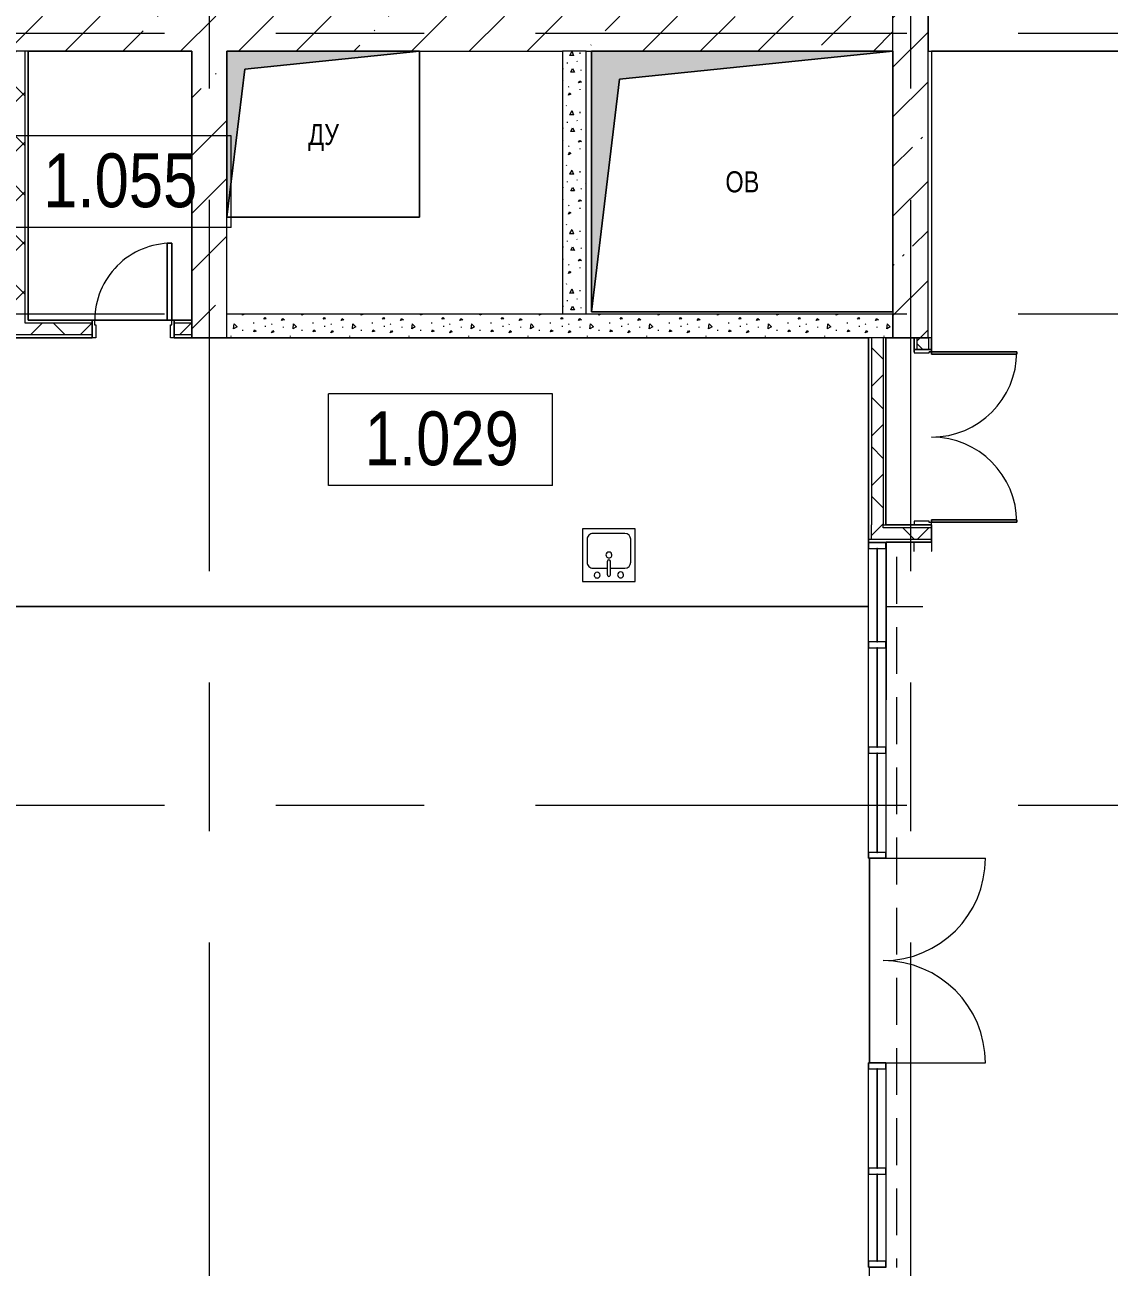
# Model space of a CAD drawing. Header units: millimetres. Extents: x 46431 to 216095, y -43515 to 31605.
# Drawn here: x 121354 to 130631, y -24031 to -13408 of the extents above; entities that cross this region are included whole.
import ezdxf

# ---------------------------------------------------------------- set-up
doc = ezdxf.new("R2010")
doc.units = ezdxf.units.MM
doc.linetypes.add('IMPORT-01 Штриховая _2 мм_', pattern=[600, 400, -200])
doc.linetypes.add('Осевые', pattern=[6350, 1270, -952.5, 3175, -952.5])
for name, color, linetype, lineweight in [('_Разделитель помещений_', 7, 'IMPORT-01 Штриховая _2 мм_', 9), ('Двери', 7, 'Continuous', 9), ('Импосты витража', 7, 'Continuous', 9), ('Импосты витража-1', 7, 'Continuous', 18), ('Каркас_Импост', 7, 'Continuous', 9), ('Марки помещений', 7, 'Continuous', 9), ('Обобщенные модели', 7, 'Continuous', 9), ('Общие ребра', 7, 'Continuous', 9), ('Оси-2', 7, 'Осевые', 9), ('Панель', 7, 'Continuous', 9), ('Перекрытия', 7, 'Continuous', 9), ('Поворот плана', 7, 'Continuous', 9), ('Стены-1', 7, 'Continuous', 18), ('Типовые аннотации', 7, 'Continuous', 9), ('Штриховка разреза-3', 7, 'Continuous', 9), ('Элементы узлов', 7, 'Continuous', 9), ('Элементы узлов-1', 7, 'Continuous', 5)]:
    doc.layers.add(name, color=color, linetype=linetype, lineweight=lineweight)
doc.layers.add('Сантехнические приборы-1', color=7, linetype='Continuous', lineweight=9, true_color=0xaaaaaa)
doc.styles.add('Arial', font='Arial.ttf', dxfattribs={"width": 0.8, "height": 180})
doc.styles.add('Arial Narrow_1', font='Arial Narrow.ttf', dxfattribs={"height": 460})
pattern_1 = [(45, (0, 0), (-212.132, 212.132), []), (135, (0, 0), (-212.132, -212.132), [])]
pattern_2 = [(315, (203.2, 20.32), (507.9997, 0), [7.184, -711.236]), (63.435, (279.4, 76.2), (-0.0009, 508.0002), [11.359, -1124.563]), (90, (121.9, 60.96), (-508, 508), [10.16, -497.84]), (315, (0, 127), (507.9997, 0), [7.184, -711.236]), (270, (330.2, 40.64), (508, -508), [6.706, -501.294]), (270, (213.36, 386.1), (508, -508), [6.706, -501.294]), (45, (284.48, 441.96), (0, 507.9997), [7.184, -711.236]), (90, (182.9, 182.9), (-508, 508), [6.706, -501.294]), (90, (121.9, 259.1), (-508, 508), [6.706, -501.294]), (270, (279.4, 238.76), (508, -508), [6.706, -501.294]), (45, (127, 426.72), (0, 507.9997), [7.184, -711.236]), (45, (20.32, 284.48), (0, 507.9997), [7.184, -711.236]), (270, (10.16, 492.76), (508, -508), [6.706, -501.294]), (315, (335.28, 406.4), (507.9997, 0), [7.184, -711.236]), (90, (477.5, 71.1), (-508, 508), [6.706, -501.294]), (315, (355.6, 137.16), (507.9997, 0), [7.184, -711.236]), (90, (477.5, 264.16), (-508, 508), [10.16, -497.84]), (90, (482.6, 436.9), (-508, 508), [6.706, -501.294]), (90, (375.9, 294.64), (-508, 508), [6.706, -501.294]), (315, (360.68, 497.84), (507.9997, 0), [7.184, -711.236]), (0, (477.5, 497.84), (508, 508), [6.706, -501.294]), (315, (91.44, 508), (507.9997, 0), [7.184, -711.236]), (270, (233.7, 132.1), (508, -508), [6.706, -501.294]), (0, (452.1, 172.7), (508, 508), [6.706, -501.294]), (56.31, (274.32, 5.08), (507.99879, 1016.00085), [18.316, -1813.304]), (315, (284.48, 20.32), (507.9997, 0), [14.368, -704.052]), (194.036, (294.64, 10.16), (-1524.00192, -507.99336), [20.945, -2073.593]), (60.255, (30.48, 45.72), (508.001493, 1015.99859), [40.956, -4054.671]), (293.199, (50.8, 81.28), (508.006508, -1015.996307), [38.688, -3830.124]), (180, (66.04, 45.7), (-508, -508), [35.56, -472.44]), (63.435, (20.32, 213.36), (-0.0009, 508.0002), [22.718, -1113.204]), (315, (30.48, 233.68), (507.9997, 0), [14.368, -704.052]), (206.565, (40.64, 223.52), (-508.00066, -508.0002), [22.718, -1113.204]), (66.801, (386.08, 50.8), (1016.01901, 2539.993042), [38.688, -3830.124]), (296.565, (401.32, 86.36), (508.0002, -508.00066), [34.078, -1101.845]), (189.462, (416.56, 55.88), (-2540.002556, -507.985985), [30.901, -3059.143]), (82.875, (203.2, 248.92), (-0.000517, 507.999884), [40.956, -4054.671]), (315, (208.28, 289.56), (507.9997, 0), [35.921, -682.5]), (206.565, (233.68, 264.16), (-508.00066, -508.0002), [34.078, -1101.845]), (71.565, (375.92, 223.52), (0.00014, 507.99998), [16.064, -1590.373]), (326.31, (381, 238.76), (1016.00085, -507.99879), [18.316, -1813.304]), (194.036, (396.24, 228.6), (-1524.00192, -507.99336), [20.945, -2073.593]), (60.255, (167.64, 472.44), (508.001493, 1015.99859), [40.956, -4054.671]), (288.435, (187.96, 508), (508.0012, -1015.99951), [32.129, -1574.308]), (189.462, (198.12, 477.52), (-2540.002556, -507.985985), [30.901, -3059.143]), (63.435, (40.64, 411.48), (-0.0009, 508.0002), [34.078, -1101.845]), (296.565, (55.88, 441.96), (508.0002, -508.00066), [34.078, -1101.845]), (180, (71.1, 411.5), (-508, -508), [30.48, -477.52]), (56.31, (106.68, 320.04), (507.99879, 1016.00085), [18.316, -1813.304]), (326.31, (116.84, 335.28), (1016.00085, -507.99879), [18.316, -1813.304]), (191.31, (132.08, 325.12), (-2031.99947, -508.00241), [25.903, -2564.399]), (63.435, (279.4, 365.76), (-0.0009, 508.0002), [22.718, -1113.204]), (326.31, (289.56, 386.08), (1016.00085, -507.99879), [18.316, -1813.304]), (201.801, (304.8, 375.92), (-1016.00392, -507.992605), [27.357, -2708.307]), (60.255, (391.16, 416.56), (508.001493, 1015.99859), [40.956, -4054.671]), (288.435, (411.48, 452.12), (508.0012, -1015.99951), [32.129, -1574.308]), (189.462, (421.64, 421.64), (-2540.002556, -507.985985), [30.901, -3059.143]), (56.31, (462.28, 330.2), (507.99879, 1016.00085), [18.316, -1813.304]), (315, (472.44, 345.44), (507.9997, 0), [14.368, -704.052]), (194.036, (482.6, 335.28), (-1524.00192, -507.99336), [20.945, -2073.593])]
pattern_3 = [(45, (0, 0), (-493.914, 493.914), []), (45, (493.9, 0), (-493.914, 493.914), [873.125, -174.625, 6.706, -167.919])]

# ---------------------------------------------------------------- blocks, each defined once
blk = doc.blocks.new('Дверь - Двупольная_без ручек - ДТ1 21-15-6161256-План 1-го этажа на отм_ -6_000')
at = {"layer": 'Двери'}
for p, q in [((-709, 804), (-729, 804)), ((-729, 804), (-729, 75)), ((-709, 75), (-709, 804)), ((709, 75), (709, 804)), ((709, 804), (729, 804)), ((729, 804), (729, 75)), ((-729, 75), (-709, 75)), ((729, 75), (709, 75))]:
    blk.add_line(p, q, dxfattribs=at)
for centre, start, end in [((-729, 75), 360, 90), ((729, 75), 90, 180)]:
    blk.add_arc(centre, 729, start, end, dxfattribs=at)
at = {"layer": 'Каркас_Импост'}
for p, q in [((-730, 75), (-750, 75)), ((-750, 75), (-750, -75)), ((-730, 55), (-730, 75)), ((-720, 55), (-730, 55)), ((-720, -75), (-720, 55)), ((730, 55), (720, 55)), ((720, 55), (720, -75)), ((750, 75), (730, 75)), ((730, 75), (730, 55)), ((750, -75), (750, 75)), ((-750, -75), (-720, -75)), ((720, -75), (750, -75))]:
    blk.add_line(p, q, dxfattribs=at)
at = {"layer": 'Панель'}
for p, q in [((-729, 804), (-709, 804)), ((-729, 75), (-729, 804)), ((-709, 804), (-709, 75)), ((709, 804), (709, 75)), ((729, 804), (709, 804)), ((729, 75), (729, 804)), ((-709, 75), (-729, 75)), ((709, 75), (729, 75))]:
    blk.add_line(p, q, dxfattribs=at)
blk = doc.blocks.new('170_ОтверстиеПрямоугольноеВертикальное - 170_ОтверстиеПрямоугольноеВертикальное-5689050-План 1-го этажа на отм_ -6_000')
at = {"layer": 'Обобщенные модели'}
for p, q in [((-825, -710), (-825, 710)), ((-825, 710), (825, 710)), ((825, 710), (825, -710)), ((825, -710), (-825, -710))]:
    blk.add_line(p, q, dxfattribs=at)
blk = doc.blocks.new('170_ОтверстиеПрямоугольноеВертикальное - 170_ОтверстиеПрямоугольноеВертикальное-5689048-План 1-го этажа на отм_ -6_000')
at = {"layer": 'Обобщенные модели'}
for p, q in [((-1290, -1115), (-1290, 1115)), ((-1290, 1115), (1290, 1115)), ((1290, 1115), (1290, -1115)), ((1290, -1115), (-1290, -1115))]:
    blk.add_line(p, q, dxfattribs=at)
blk = doc.blocks.new('Дверь - Однопольная - ДВ11__21х7-6240695-План 1-го этажа на отм_ -6_000')
at = {"layer": 'Двери'}
for p, q in [((-329, -75), (-289, -75)), ((-329, -733), (-329, -75)), ((-289, -75), (-289, -733)), ((-289, -733), (-329, -733))]:
    blk.add_line(p, q, dxfattribs=at)
blk.add_arc((-329, -75), 658, 270, 0, dxfattribs=at)
at = {"layer": 'Каркас_Импост'}
for p, q in [((-350, 75), (-320, 75)), ((-350, -75), (-350, 75)), ((-320, 75), (-320, -35)), ((320, 75), (350, 75)), ((320, -35), (320, 75)), ((350, 75), (350, -75)), ((-330, -75), (-350, -75)), ((-330, -35), (-330, -75)), ((-320, -35), (-330, -35)), ((330, -35), (320, -35)), ((330, -75), (330, -35)), ((350, -75), (330, -75))]:
    blk.add_line(p, q, dxfattribs=at)
at = {"layer": 'Панель'}
for p, q in [((-289, -75), (-329, -75)), ((-329, -75), (-329, -733)), ((-289, -733), (-289, -75)), ((-329, -733), (-289, -733))]:
    blk.add_line(p, q, dxfattribs=at)
blk = doc.blocks.new('Кухонная мойка-Островок - 450 x 450 мм-4968301-План 1-го этажа на отм_ -6_000')
at = {"layer": 'Сантехнические приборы-1'}
for p, q in [((241, 227), (-209, 227)), ((-209, 227), (-209, -223)), ((241, -223), (241, 227)), ((3, 113), (-120, 113)), ((3, 170), (3, 53)), ((28, 170), (28, 53)), ((152, 113), (28, 113)), ((-171, 62), (-171, -134)), ((203, -134), (203, 62)), ((-120, -185), (152, -185)), ((-209, -223), (241, -223))]:
    blk.add_line(p, q, dxfattribs=at)
for centre, radius, start, end in [((-120, 62), 50.8, 90, 180), ((-84, 170), 25.4, 360, 180), ((-84, 170), 25.4, 180, 0), ((16, 170), 12.7, 360, 180), ((117, 172), 25.4, 360, 180), ((117, 172), 25.4, 180, 0), ((152, 62), 50.8, 360, 90), ((16, 0), 25.4, 360, 180), ((16, 0), 25.4, 180, 0), ((16, 53), 12.7, 180, 0), ((-120, -134), 50.8, 180, 270), ((152, -134), 50.8, 270, 0)]:
    blk.add_arc(centre, radius, start, end, dxfattribs=at)
blk = doc.blocks.new('Дверь-Витраж-Двойная-Остекление - Дверь-Витраж-Двойная-Остекление-4905349-План 1-го этажа на отм_ -6_000')
at = {"layer": 'Панель'}
for p, q in [((-875, 50.8), (-875, 925.8)), ((875, 50.8), (875, 925.8))]:
    blk.add_line(p, q, dxfattribs=at)
at = {"layer": 'Поворот плана'}
for centre, start, end in [((-875, 50.8), 0, 90), ((875, 50.8), 90, 180)]:
    blk.add_arc(centre, 875, start, end, dxfattribs=at)
blk = doc.blocks.new('Прямоугольный импост - Прямоугольный черный-8339404-План 1-го этажа на отм_ -6_000')
at = {"layer": 'Импосты витража'}
for p, q in [((128572, -17835), (128722, -17835)), ((128572, -18710), (128572, -17835)), ((128722, -18710), (128722, -17835))]:
    blk.add_line(p, q, dxfattribs=at)
blk = doc.blocks.new('Прямоугольный импост - Прямоугольный черный-8339405-План 1-го этажа на отм_ -6_000')
at = {"layer": 'Импосты витража'}
for p, q in [((128572, -19610), (128572, -18710)), ((128722, -19610), (128722, -18710))]:
    blk.add_line(p, q, dxfattribs=at)
blk = doc.blocks.new('Прямоугольный импост - Прямоугольный черный-8339406-План 1-го этажа на отм_ -6_000')
at = {"layer": 'Импосты витража'}
for p, q in [((128572, -20535), (128572, -19610)), ((128722, -20535), (128722, -19610)), ((128722, -20535), (128572, -20535))]:
    blk.add_line(p, q, dxfattribs=at)
blk = doc.blocks.new('Прямоугольный импост - Прямоугольный черный-8339407-План 1-го этажа на отм_ -6_000')
at = {"layer": 'Импосты витража'}
for p, q in [((128572, -22285), (128722, -22285)), ((128572, -23210), (128572, -22285)), ((128722, -23210), (128722, -22285))]:
    blk.add_line(p, q, dxfattribs=at)
blk = doc.blocks.new('Прямоугольный импост - Прямоугольный черный-8339408-План 1-го этажа на отм_ -6_000')
at = {"layer": 'Импосты витража'}
for p, q in [((128572, -24031), (128572, -23210)), ((128722, -24031), (128722, -23210)), ((128722, -24031), (128572, -24031))]:
    blk.add_line(p, q, dxfattribs=at)
blk = doc.blocks.new('Прямоугольный импост - Прямоугольный черный-8339415-План 1-го этажа на отм_ -6_000')
at = {"layer": 'Импосты витража-1'}
for p, q in [((-50, 75), (0, 75)), ((-50, -75), (-50, 75)), ((0, 75), (0, -75)), ((0, -75), (-50, -75))]:
    blk.add_line(p, q, dxfattribs=at)
blk = doc.blocks.new('Прямоугольный импост - Прямоугольный черный-8339418-План 1-го этажа на отм_ -6_000')
at = {"layer": 'Импосты витража-1'}
for p, q in [((0, 75), (-50, 75)), ((-50, 75), (-50, -75)), ((0, -75), (0, 75)), ((-50, -75), (0, -75))]:
    blk.add_line(p, q, dxfattribs=at)
blk = doc.blocks.new('Прямоугольный импост - Прямоугольный черный-8339412-План 1-го этажа на отм_ -6_000')
at = {"layer": 'Импосты витража-1'}
for p, q in [((-25, 75), (25, 75)), ((-25, -75), (-25, 75)), ((25, 75), (25, -75)), ((25, -75), (-25, -75))]:
    blk.add_line(p, q, dxfattribs=at)
blk = doc.blocks.new('Марка помещения_Р - Марка помещения-4575829-План 1-го этажа на отм_ -6_000')
at = {"layer": 'Марки помещений'}
for p, q in [((-4.79375, -1.95625), (-4.79375, 1.95625)), ((4.79375, 1.95625), (-4.79375, 1.95625)), ((4.79375, -1.95625), (4.79375, 1.95625)), ((4.79375, -1.95625), (-4.79375, -1.95625))]:
    blk.add_line(p, q, dxfattribs=at)

msp = doc.modelspace()

# ---------------------------------------------------------------- hatches: boundary and pattern name
at = {"layer": 'Штриховка разреза-3'}
h = msp.add_hatch(dxfattribs=at)
h.set_pattern_fill('FP_4', color=256, style=0, pattern_type=2)
h.set_pattern_definition([(45, (0, 0), (-424.264, 424.264), [600, -100, 20, -100]), (45, (0, 424), (-424.264, 424.264), [])])
h.paths.add_polyline_path([(128986.6, -16082.9), (129081.6, -16080.9), (129081.6, -13180.5), (128781.6, -13180.5), (128781.6, -16082.9), (128961.6, -16082.9)], flags=0)
h.paths.add_polyline_path([(129081.6, -12280.5), (129081.6, 4917.1), (128781.6, 4917.1), (128781.6, -12280.5)], flags=0)
h.paths.add_polyline_path([(128781.6, 5817.1), (129081.6, 5817.1), (129081.6, 8617.1), (128781.6, 8617.1), (128781.6, 5967.1)], flags=0)
h = msp.add_hatch(dxfattribs=at)
h.set_pattern_fill('FP_8', color=256, style=0, pattern_type=2)
h.set_pattern_definition(pattern_3)
h.paths.add_polyline_path([(120860.5, -13632.9), (128781.6, -13632.9), (128781.6, -13332.9), (106381.6, -13332.9), (106381.6, -13632.9), (117470.1, -13632.9)], flags=0)
h = msp.add_hatch(dxfattribs=at)
h.set_pattern_fill('FP_1', color=256, style=0, pattern_type=2)
h.set_pattern_definition(pattern_1)
h.paths.add_polyline_path([(121356.6, -16057.9), (121356.6, -13632.9), (121256.6, -13632.9), (121256.6, -16057.9)], flags=0)
h = msp.add_hatch(dxfattribs=at)
h.set_pattern_fill('FP_8', color=256, style=0, pattern_type=2)
h.set_pattern_definition(pattern_3)
h.paths.add_polyline_path([(123081.6, -16082.9), (123081.6, -13632.9), (122781.6, -13632.9), (122781.6, -16082.9)], flags=0)
h = msp.add_hatch(dxfattribs=at)
h.set_pattern_fill('FP_2', color=256, style=0, pattern_type=2)
h.set_pattern_definition(pattern_2)
h.paths.add_polyline_path([(125955.5, -15882.9), (126155.5, -15882.9), (126155.5, -13632.9), (125955.5, -13632.9), (125955.5, -14507.8)], flags=0)
h = msp.add_hatch(dxfattribs=at)
h.set_pattern_fill('FP_2', color=256, style=0, pattern_type=2)
h.set_pattern_definition(pattern_2)
h.paths.add_polyline_path([(128721.6, -16082.9), (128781.6, -16082.9), (128781.6, -15882.9), (123081.6, -15882.9), (123081.6, -16082.9), (128696.6, -16082.9)], flags=0)
h = msp.add_hatch(dxfattribs=at)
h.set_pattern_fill('FP_1', color=256, style=0, pattern_type=2)
h.set_pattern_definition(pattern_1)
h.paths.add_polyline_path([(121381.6, -16057.9), (121931.6, -16057.9), (121931.6, -15957.9), (121356.6, -15957.9), (121356.6, -16057.9)], flags=0)
h.paths.add_polyline_path([(122781.6, -16057.9), (122781.6, -15957.9), (122631.6, -15957.9), (122631.6, -16057.9)], flags=0)
h = msp.add_hatch(dxfattribs=at)
h.set_pattern_fill('FP_1', color=256, style=0, pattern_type=2)
h.set_pattern_definition(pattern_1)
h.paths.add_polyline_path([(128696.6, -17707.9), (128696.6, -16082.9), (128596.6, -16082.9), (128596.6, -17707.9)], flags=0)
h = msp.add_hatch(dxfattribs=at)
h.set_pattern_fill('FP_1', color=256, style=0, pattern_type=2)
h.set_pattern_definition(pattern_1)
h.paths.add_polyline_path([(129086.6, -16182.9), (129086.6, -16082.9), (128986.6, -16082.9), (128986.6, -16182.9)], flags=0)
h = msp.add_hatch(dxfattribs=at)
h.set_pattern_fill('FP_1', color=256, style=0, pattern_type=2)
h.set_pattern_definition(pattern_1)
h.paths.add_polyline_path([(128596.6, -17807.9), (129111.6, -17807.9), (129111.6, -17707.9), (128596.6, -17707.9)], flags=0)
at = {"layer": 'Элементы узлов-1'}
for points in [[(123081.6, -15052.9), (123235.1, -13786.4), (124731.6, -13632.9), (123081.6, -13632.9), (123081.6, -14507.8)], [(126201.6, -15862.9), (126442.1, -13873.4), (128781.6, -13632.9), (126201.6, -13632.9), (126201.6, -14507.8)]]:
    msp.add_hatch(color=256, dxfattribs=at).paths.add_polyline_path(points, flags=0)

# ---------------------------------------------------------------- linework, layer by layer
at = {"layer": '_Разделитель помещений_'}
for p, q in [((128811.6, -17957.9), (128811.6, -24032.9)), ((121231.6, -18382.9), (128571.6, -18382.9)), ((128721.6, -18382.9), (129036.6, -18382.9))]:
    msp.add_line(p, q, dxfattribs=at)
at = {"layer": 'Общие ребра'}
for p, q in [((129081.6, -13633), (129081.6, -13180.5)), ((128781.6, -13632.9), (128781.6, -13332.9)), ((121356.6, -13632.9), (121256.6, -13632.9)), ((121381.6, -13632.9), (121356.6, -13632.9)), ((121356.6, -15957.9), (121356.6, -13632.9)), ((126155.5, -13632.9), (125955.5, -13632.9)), ((129081.6, -15762.9), (129081.6, -13633)), ((129081.6, -16080.9), (129081.6, -15762.9)), ((121931.6, -15932.9), (121383.6, -15932.9)), ((122781.6, -15932.9), (122631.6, -15932.9)), ((122781.6, -15932.9), (122781.6, -15957.9)), ((122781.6, -15957.9), (122781.6, -15932.9)), ((123081.6, -16082.9), (123081.6, -15882.9)), ((128781.6, -16082.9), (128781.6, -15882.9)), ((128781.6, -15882.9), (128781.6, -16082.9)), ((121381.6, -15957.9), (121356.6, -15957.9)), ((121931.6, -15957.9), (121381.6, -15957.9)), ((122781.6, -15957.9), (122631.6, -15957.9)), ((122781.6, -15957.9), (122781.6, -16057.9)), ((122781.6, -16057.9), (122781.6, -15957.9)), ((121356.6, -16057.9), (121256.6, -16057.9)), ((121256.6, -16082.9), (121381.6, -16082.9)), ((121381.6, -16057.9), (121356.6, -16057.9)), ((121931.6, -16057.9), (121381.6, -16057.9)), ((121381.6, -16082.9), (121931.6, -16082.9)), ((122781.6, -16057.9), (122631.6, -16057.9)), ((122631.6, -16082.9), (122781.6, -16082.9)), ((122781.6, -16057.9), (122781.6, -16082.9)), ((122781.6, -16082.9), (122781.6, -16057.9)), ((128596.6, -16082.9), (128571.6, -16082.9)), ((128696.6, -16082.9), (128596.6, -16082.9)), ((128596.6, -16082.9), (128596.6, -17682.9)), ((128721.6, -16082.9), (128696.6, -16082.9)), ((128696.6, -16082.9), (128696.6, -17682.9)), ((128961.6, -16082.9), (128986.6, -16082.9)), ((128986.6, -16082.9), (128961.6, -16082.9)), ((128986.6, -16082.9), (129081.6, -16082.9)), ((129081.6, -16082.9), (128986.6, -16082.9)), ((128986.6, -16082.9), (128986.6, -16182.9)), ((129081.6, -16082.9), (129081.6, -16080.9)), ((129086.6, -16082.9), (129081.6, -16082.9)), ((129111.6, -16082.9), (129086.6, -16082.9)), ((129086.6, -16082.9), (129086.6, -16182.9)), ((129111.6, -16182.9), (129111.6, -16082.9)), ((129111.6, -16082.9), (129111.6, -16182.9)), ((128596.6, -17707.9), (128596.6, -17682.9)), ((128596.6, -17807.9), (128596.6, -17707.9)), ((128696.6, -17682.9), (128721.6, -17682.9)), ((128696.6, -17707.9), (128696.6, -17682.9)), ((129111.6, -17707.9), (128696.6, -17707.9)), ((128596.6, -17807.9), (128571.6, -17807.9)), ((128596.6, -17807.9), (128571.6, -17807.9)), ((129111.6, -17807.9), (128596.6, -17807.9))]:
    msp.add_line(p, q, dxfattribs=at)
at = {"layer": 'Оси-2'}
for p, q in [((122931.6, 25417.1), (122931.6, -41737.8)), ((128931.6, 25417.1), (128931.6, -41733.9)), ((150171.6, -13482.9), (50527.1, -13482.9)), ((150171.6, -15882.9), (50527.1, -15882.9)), ((150171.6, -20082.9), (50527.1, -20082.9))]:
    msp.add_line(p, q, dxfattribs=at)
at = {"layer": 'Перекрытия'}
for p, q in [((129081.6, -13180.5), (129081.6, -13632.9)), ((121381.6, -13632.9), (121381.6, -15932.9)), ((122781.6, -13632.9), (121381.6, -13632.9)), ((122781.6, -15932.9), (122781.6, -13632.9)), ((129081.6, -13632.9), (131480.6, -13632.9)), ((131481.6, -13632.9), (129112.7, -13632.9)), ((129112.7, -13632.9), (129112.7, -16203.9)), ((121381.6, -15932.9), (122781.6, -15932.9)), ((122631.6, -15932.9), (121931.6, -15932.9)), ((121931.6, -15932.9), (121931.6, -16082.9)), ((122631.6, -16082.9), (122631.6, -15932.9)), ((121931.6, -16082.9), (121231.6, -16082.9)), ((128571.6, -16082.9), (122631.6, -16082.9)), ((128571.6, -18382.9), (128571.6, -16082.9)), ((128961.6, -16082.9), (128721.6, -16082.9)), ((128721.6, -16082.9), (128721.6, -17682.9)), ((128961.6, -16203.9), (128961.6, -16082.9)), ((129112.7, -16203.9), (129091.6, -16203.9)), ((128721.6, -17682.9), (129112.7, -17682.9)), ((129112.7, -17682.9), (129112.7, -17832.9)), ((128722.7, -17832.9), (128721.6, -20534.9)), ((129112.7, -17832.9), (128722.7, -17832.9)), ((128571.6, -18382.9), (121231.6, -18382.9)), ((121231.6, -18382.9), (128571.6, -18382.9)), ((128721.6, -20534.9), (128581.6, -20534.9)), ((128581.6, -20534.9), (128581.6, -22284.9)), ((128581.6, -22284.9), (128581.6, -20534.9)), ((128581.6, -22284.9), (128721.6, -22284.9)), ((128721.6, -22284.9), (128721.6, -24032.9)), ((128581.6, -27217.9), (128581.6, -24030.9))]:
    msp.add_line(p, q, dxfattribs=at)
at = {"layer": 'Стены-1'}
for p, q in [((121381.6, -13632.9), (122781.6, -13632.9)), ((121381.6, -15932.9), (121381.6, -13632.9)), ((122781.6, -13632.9), (122781.6, -15882.9)), ((123081.6, -15882.9), (123081.6, -13632.9)), ((123081.6, -13632.9), (125955.5, -13632.9)), ((125955.5, -13632.9), (125955.5, -15882.9)), ((126155.5, -13632.9), (128781.6, -13632.9)), ((126155.5, -15882.9), (126155.5, -13632.9)), ((128781.6, -13632.9), (128781.6, -15882.9)), ((121383.6, -15932.9), (121381.6, -15932.9)), ((121931.6, -16082.9), (121931.6, -15932.9)), ((122631.6, -15932.9), (122631.6, -16082.9)), ((122781.6, -15882.9), (122781.6, -15932.9)), ((125955.5, -15882.9), (123081.6, -15882.9)), ((128781.6, -15882.9), (126155.5, -15882.9)), ((122781.6, -16082.9), (123081.6, -16082.9)), ((123081.6, -16082.9), (128571.6, -16082.9)), ((128571.6, -16082.9), (128571.6, -17682.9)), ((128721.6, -17682.9), (128721.6, -16082.9)), ((128721.6, -16082.9), (128781.6, -16082.9)), ((128781.6, -16082.9), (128961.6, -16082.9)), ((128961.6, -16082.9), (128961.6, -16182.9)), ((129113.6, -16182.9), (129113.6, -16082.9)), ((128961.6, -16182.9), (129111.6, -16182.9)), ((129111.6, -16182.9), (129113.6, -16182.9)), ((128571.6, -17682.9), (128571.6, -17807.9)), ((129111.6, -17682.9), (128721.6, -17682.9)), ((129111.6, -17832.9), (129111.6, -17682.9)), ((129111.6, -17682.9), (129111.6, -17907.9)), ((129113.6, -17682.9), (129111.6, -17682.9)), ((129113.6, -17907.9), (129113.6, -17682.9)), ((128571.6, -17807.9), (128571.6, -17832.9)), ((128571.6, -17832.9), (129111.6, -17832.9)), ((128961.6, -17832.9), (128959.6, -17832.9)), ((128959.6, -17834.9), (128959.6, -17907.9)), ((128961.6, -17907.9), (128961.6, -17832.9)), ((128644.1, -17884.9), (128644.1, -18684.9)), ((128649.1, -17884.9), (128644.1, -17884.9)), ((128649.1, -18684.9), (128649.1, -17884.9)), ((128959.6, -17907.9), (128961.6, -17907.9)), ((129111.6, -17907.9), (129113.6, -17907.9)), ((128644.1, -18684.9), (128649.1, -18684.9)), ((128644.1, -18734.9), (128644.1, -19584.9)), ((128649.1, -18734.9), (128644.1, -18734.9)), ((128649.1, -19584.9), (128649.1, -18734.9)), ((128644.1, -19584.9), (128649.1, -19584.9)), ((128644.1, -19634.9), (128644.1, -20484.9)), ((128649.1, -19634.9), (128644.1, -19634.9)), ((128649.1, -20484.9), (128649.1, -19634.9)), ((128644.1, -20484.9), (128649.1, -20484.9)), ((128644.1, -22334.9), (128644.1, -23184.9)), ((128649.1, -22334.9), (128644.1, -22334.9)), ((128649.1, -23184.9), (128649.1, -22334.9)), ((128644.1, -23184.9), (128649.1, -23184.9)), ((128644.1, -23234.9), (128644.1, -23980.9)), ((128649.1, -23234.9), (128644.1, -23234.9)), ((128649.1, -23980.9), (128649.1, -23234.9)), ((128644.1, -23980.9), (128649.1, -23980.9))]:
    msp.add_line(p, q, dxfattribs=at)
at = {"layer": 'Элементы узлов'}
for p, q in [((124731.6, -13632.9), (123081.6, -13632.9)), ((123081.6, -13632.9), (123081.6, -15052.9)), ((124731.6, -13632.9), (123235.1, -13786.4)), ((123235.1, -13786.4), (124731.6, -13632.9)), ((124731.6, -15052.9), (124731.6, -13632.9)), ((128781.6, -13632.9), (126201.6, -13632.9)), ((126201.6, -13632.9), (126201.6, -15862.9)), ((128781.6, -13632.9), (126442.1, -13873.4)), ((126442.1, -13873.4), (128781.6, -13632.9)), ((128781.6, -15862.9), (128781.6, -13632.9)), ((123235.1, -13786.4), (123081.6, -15052.9)), ((123081.6, -15052.9), (123235.1, -13786.4)), ((126442.1, -13873.4), (126201.6, -15862.9)), ((126201.6, -15862.9), (126442.1, -13873.4)), ((123081.6, -15052.9), (124731.6, -15052.9)), ((126201.6, -15862.9), (128781.6, -15862.9))]:
    msp.add_line(p, q, dxfattribs=at)

# ---------------------------------------------------------------- block references
at = {"layer": 'Двери'}
for name, p, rotation in [('Дверь - Однопольная - ДВ11__21х7-6240695-План 1-го этажа на отм_ -6_000', (122281.6, -16007.9), 180), ('Дверь - Двупольная_без ручек - ДТ1 21-15-6161256-План 1-го этажа на отм_ -6_000', (129036.6, -16932.9), 269.9999999999999), ('Дверь-Витраж-Двойная-Остекление - Дверь-Витраж-Двойная-Остекление-4905349-План 1-го этажа на отм_ -6_000', (128646.6, -21409.9), 269.9999999999998)]:
    msp.add_blockref(name, p, dxfattribs=dict(at, rotation=rotation))
at = {"layer": 'Импосты витража'}
for name in ['Прямоугольный импост - Прямоугольный черный-8339404-План 1-го этажа на отм_ -6_000', 'Прямоугольный импост - Прямоугольный черный-8339405-План 1-го этажа на отм_ -6_000', 'Прямоугольный импост - Прямоугольный черный-8339406-План 1-го этажа на отм_ -6_000', 'Прямоугольный импост - Прямоугольный черный-8339407-План 1-го этажа на отм_ -6_000', 'Прямоугольный импост - Прямоугольный черный-8339408-План 1-го этажа на отм_ -6_000']:
    msp.add_blockref(name, (0, 0), dxfattribs=at)
at = {"layer": 'Импосты витража', "rotation": 89.99999999999984}
msp.add_blockref('Прямоугольный импост - Прямоугольный черный-8339418-План 1-го этажа на отм_ -6_000', (128646.6, -17834.9), dxfattribs=at)
at = {"layer": 'Импосты витража', "extrusion": (0, 0, -1), "rotation": 270.0000000000002}
for name, p in [('Прямоугольный импост - Прямоугольный черный-8339412-План 1-го этажа на отм_ -6_000', (-128646.6, -18709.9)), ('Прямоугольный импост - Прямоугольный черный-8339412-План 1-го этажа на отм_ -6_000', (-128646.6, -19609.9)), ('Прямоугольный импост - Прямоугольный черный-8339412-План 1-го этажа на отм_ -6_000', (-128646.6, -20509.9)), ('Прямоугольный импост - Прямоугольный черный-8339412-План 1-го этажа на отм_ -6_000', (-128646.6, -22309.9)), ('Прямоугольный импост - Прямоугольный черный-8339412-План 1-го этажа на отм_ -6_000', (-128646.6, -23209.9)), ('Прямоугольный импост - Прямоугольный черный-8339415-План 1-го этажа на отм_ -6_000', (-128646.6, -24030.9))]:
    msp.add_blockref(name, p, dxfattribs=at)
at = {"layer": 'Марки помещений', "xscale": 199.9999999999999, "yscale": 199.9999999999999, "zscale": 199.9999999999999}
for p in [(122159.5, -14749.4), (124910.1, -16955.6)]:
    msp.add_blockref('Марка помещения_Р - Марка помещения-4575829-План 1-го этажа на отм_ -6_000', p, dxfattribs=at)
at = {"layer": 'Сантехнические приборы-1', "rotation": 180}
msp.add_blockref('Кухонная мойка-Островок - 450 x 450 мм-4968301-План 1-го этажа на отм_ -6_000', (126367.3, -17941.2), dxfattribs=at)
at = {"layer": 'Элементы узлов'}
for name, p in [('170_ОтверстиеПрямоугольноеВертикальное - 170_ОтверстиеПрямоугольноеВертикальное-5689050-План 1-го этажа на отм_ -6_000', (123906.6, -14342.9)), ('170_ОтверстиеПрямоугольноеВертикальное - 170_ОтверстиеПрямоугольноеВертикальное-5689048-План 1-го этажа на отм_ -6_000', (127491.6, -14747.9))]:
    msp.add_blockref(name, p, dxfattribs=at)

# ---------------------------------------------------------------- texts
at = {"layer": 'Марки помещений', "char_height": 460, "width": 1587.341, "attachment_point": 1, "style": 'Arial Narrow_1'}
for s, insert in [('1.055', (121511.6, -14507.5)), ('1.029', (124262.2, -16713.8))]:
    msp.add_mtext(s, dxfattribs=dict(at, insert=insert))
at = {"layer": 'Типовые аннотации', "char_height": 180, "attachment_point": 1, "style": 'Arial'}
for s, insert, width in [('ДУ', (123778.8, -14254.9), 320.675), ('ОВ', (127347.8, -14659.9), 359.156)]:
    msp.add_mtext(s, dxfattribs=dict(at, insert=insert, width=width))

doc.saveas('drawing.dxf')
